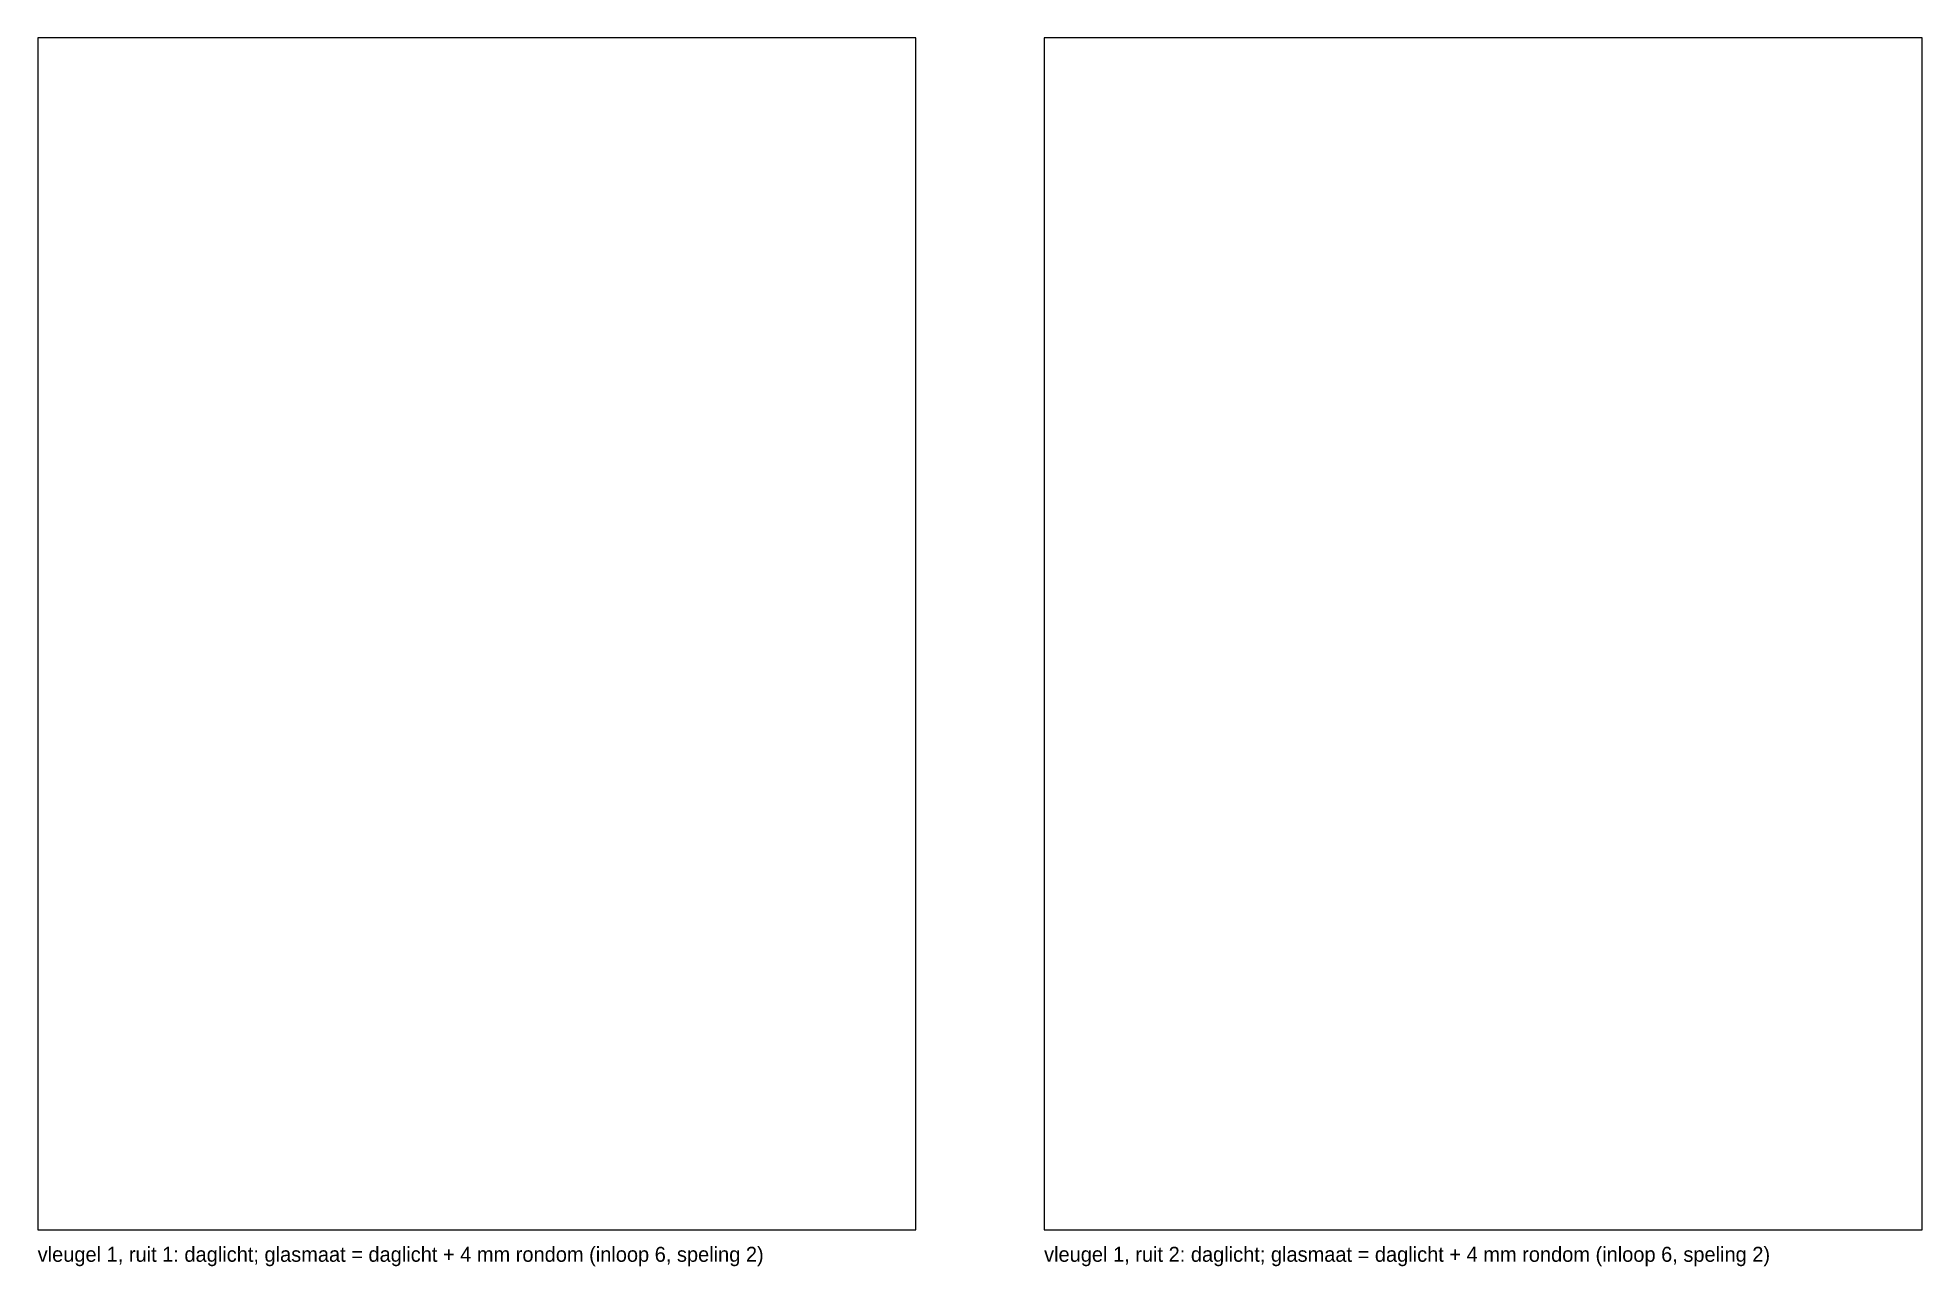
# Model space of a CAD drawing. Header units: millimetres. Extents: x 0 to 1764, y -34 to 1116.
import ezdxf

# ---------------------------------------------------------------- set-up
doc = ezdxf.new("R2010")
doc.units = ezdxf.units.MM

msp = doc.modelspace()

# ---------------------------------------------------------------- linework, layer by layer
at = {"layer": 'DAGLICHT'}
for p, q in [((822, 1115.5), (0, 1115.5)), ((0, 1115.5), (0, 0)), ((822, 0), (822, 1115.5)), ((1764, 1115.5), (942, 1115.5)), ((942, 1115.5), (942, 0)), ((1764, 0), (1764, 1115.5)), ((0, 0), (822, 0)), ((942, 0), (1764, 0))]:
    msp.add_line(p, q, dxfattribs=at)

# ---------------------------------------------------------------- texts
at = {"layer": 'TEKST'}
for s, p in [('vleugel 1, ruit 1: daglicht; glasmaat = daglicht + 4 mm rondom (inloop 6, speling 2)', (0, -30)), ('vleugel 1, ruit 2: daglicht; glasmaat = daglicht + 4 mm rondom (inloop 6, speling 2)', (942, -30))]:
    msp.add_text(s, height=14, dxfattribs=at).set_placement(p)

doc.saveas('drawing.dxf')
